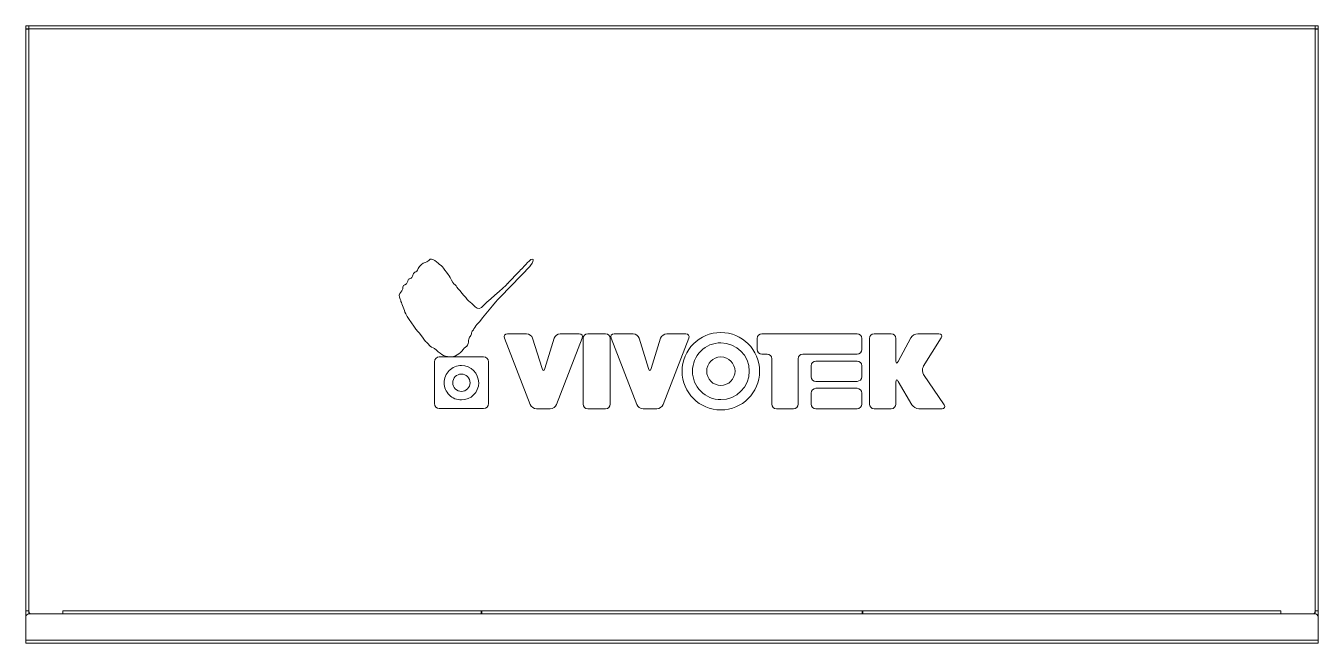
# Model space of a CAD drawing. Header units: millimetres. Extents: x 7106 to 73427, y -466 to 50348.
# Drawn here: x 51091 to 56284, y 45985 to 48466 of the extents above; entities that cross this region are included whole.
import ezdxf

# ---------------------------------------------------------------- set-up
doc = ezdxf.new("R2010")
doc.units = ezdxf.units.MM
doc.layers.add('02', color=1, linetype='Continuous')
doc.layers.add('Cotas', color=1, linetype='Continuous')

# ---------------------------------------------------------------- blocks, each defined once
blk = doc.blocks.new('AW-GEV-264B-370 b')
at = {"layer": '02', "lineweight": 9}
for points in [[(-116.93, 110.64), (-116.4, 110.64), (-116.4, 111.17)], [(116.4, 110.64), (-116.4, 110.64), (-116.4, 110.59), (-116.93, 110.59)], [(-116.93, 5.29), (-116.4, 5.29), (-116.4, 110.59)], [(116.93, 110.64), (116.4, 110.64)], [(116.4, 110.59), (116.93, 110.59)], [(-25.67, 42.68), (-30.31, 54.67)], [(-29.77, 55.46), (-26.32, 55.46)], [(-25.22, 54.65), (-23.52, 49.14)], [(-23.02, 49.14), (-21.32, 54.65)], [(-16.25, 54.67), (-20.88, 42.68)], [(-20.23, 55.46), (-16.79, 55.46)], [(-6.39, 42.68), (-11.03, 54.67)], [(-10.49, 55.46), (-7.04, 55.46)], [(-5.94, 54.65), (-4.24, 49.14)], [(-3.74, 49.14), (-2.05, 54.65)], [(3.04, 54.67), (-1.6, 42.68)], [(-0.95, 55.46), (2.5, 55.46)], [(40.93, 50.42), (43.23, 54.71)], [(44.47, 55.46), (48.29, 55.46)], [(48.7, 54.74), (45.48, 49.5)], [(43.4, 42.62), (40.96, 46.84)], [(45.52, 48.08), (49.24, 42.59)], [(-22.03, 41.89), (-24.52, 41.89)], [(-2.75, 41.89), (-5.24, 41.89)], [(48.87, 41.89), (44.67, 41.89)], [(-110.21, 5.29), (-34.55, 5.29), (34.55, 5.29), (34.55, 4.76)], [(-34.55, 5.29), (-34.55, 4.76)], [(-34.4, 4.76), (-34.4, 5.29)], [(34.39, 4.76), (34.39, 5.29)], [(110.21, 5.29), (34.55, 5.29)], [(-116.93, 0), (116.93, 0)]]:
    blk.add_lwpolyline(points, dxfattribs=at)
blk.add_lwpolyline([(-116.4, 111.17), (-116.93, 111.17), (-116.93, 110.62), (-116.93, 5.29), (-116.93, 4.23), (-116.93, 0), (-116.93, -0.53), (116.93, -0.53), (116.93, 0), (116.93, 4.23), (116.93, 5.29), (116.93, 110.62), (116.93, 111.17), (116.4, 111.17)], close=True, dxfattribs=at)
blk.add_lwpolyline([(-116.4, 111.17), (-116.93, 111.17), (-116.93, 110.62), (-116.93, 5.29), (-116.93, 4.23), (-116.93, 0), (-116.93, -0.53), (116.93, -0.53), (116.93, 0), (116.93, 4.23), (116.93, 5.29), (116.93, 110.62), (116.93, 111.17), (116.4, 111.17)], close=True, dxfattribs=at)
for points in [[(116.4, 111.17), (116.4, 110.64), (116.4, 110.59), (116.4, 5.29, -0.41437), (115.88, 4.76), (110.21, 4.76), (110.21, 5.29)], [(-16.1, 54.61, -0.413516), (-15.25, 55.46), (-12.03, 55.46, -0.413793), (-11.18, 54.61), (-11.18, 42.74, -0.4129), (-12.03, 41.89), (-15.25, 41.89, -0.412623), (-16.1, 42.74), (-16.1, 54.61)], [(34.34, 54.61, 0.412562), (33.5, 55.46), (16.26, 55.46, 0.413793), (15.42, 54.61), (15.42, 52.62, 0.4129), (16.26, 51.78), (17.22, 51.78, -0.412623), (18.06, 50.93), (18.06, 42.73, 0.412285), (18.91, 41.88), (21.98, 41.88, 0.41324), (22.83, 42.73), (22.83, 50.93, -0.411668), (23.67, 51.78), (33.5, 51.78, 0.411668), (34.34, 52.62), (34.34, 54.61)], [(40.53, 46.72), (40.53, 42.74, -0.412284), (39.69, 41.89), (36.58, 41.89, -0.412623), (35.74, 42.74), (35.74, 54.61, -0.413516), (36.58, 55.46), (39.69, 55.46, -0.413177), (40.53, 54.61), (40.53, 50.52)], [(-43, 42.82, 0.412355), (-42.11, 41.92), (-34.1, 41.92, 0.411776), (-33.21, 42.82), (-33.21, 50.37, 0.411197), (-34.1, 51.27), (-42.11, 51.27, 0.411776), (-43, 50.37), (-43, 42.82)], [(34.34, 47.68, -0.411946), (33.5, 46.84), (26.04, 46.84, -0.412562), (25.19, 47.68), (25.19, 49.68, -0.4129), (26.04, 50.52), (33.5, 50.52, -0.412285), (34.34, 49.68), (34.34, 47.68)], [(34.34, 42.74, -0.411668), (33.5, 41.89), (26.04, 41.89, -0.412284), (25.19, 42.74), (25.19, 44.73, -0.4129), (26.04, 45.58), (33.5, 45.58, -0.412285), (34.34, 44.73), (34.34, 42.74)], [(-116.93, 4.23, -0.413386), (-116.35, 4.76), (-116.35, 5.06)], [(116.35, 5.06), (116.4, 4.76), (34.39, 4.76), (-34.4, 4.76), (-116.4, 4.76), (-116.4, 5.29, 0.41437), (-115.87, 4.76), (-110.21, 4.76), (-110.21, 5.29)], [(116.93, 4.23, 0.413386), (116.4, 4.76), (116.4, 5.29), (116.93, 5.29)]]:
    blk.add_lwpolyline(points, format="xyb", dxfattribs=at)
for points in [[(13.99, 48.68, 0.413943), (8.84, 53.81, 0.414986), (3.71, 48.68, 0.415189), (8.84, 43.54, 0.414146)], [(-34.98, 46.59, 0.413201), (-38.11, 49.71, 0.415516), (-41.22, 46.59, 0.415794), (-38.11, 43.47, 0.413477)], [(8.84, 51.25, 0.413054), (6.28, 48.68, 0.414248), (8.84, 46.11, 0.414322), (11.41, 48.68, 0.413137)], [(-38.11, 48.15, 0.4134), (-39.67, 46.59, 0.414659), (-38.11, 45.03, 0.41492), (-36.55, 46.59, 0.413667)]]:
    blk.add_lwpolyline(points, format="xyb", close=True, dxfattribs=at)
blk.add_circle((8.84, 48.67), 7.01, dxfattribs=at)
blk.add_arc((-113.17, 145.71), 116.4, 315.7713, 317.1539, dxfattribs=at)
for points in [[(-45.36, 68.01), (-45.86, 67.55), (-46.05, 66.93), (-46.18, 66.8)], [(-44.03, 68.72), (-44.43, 68.27), (-44.91, 68.42), (-45.36, 68.01)], [(-42.94, 68.72), (-43.41, 68.98), (-43.65, 69.13), (-44.03, 68.72)], [(-41.77, 67.78), (-42.18, 68.05), (-42.47, 68.45), (-42.94, 68.72)], [(-26.18, 68.28), (-26.8, 67.57), (-27.19, 67.25), (-27.83, 66.56)], [(-25.61, 67.79), (-24.67, 68.98), (-25.13, 69.45), (-26.18, 68.28)], [(-46.95, 65.89), (-47.2, 65.03), (-47.67, 65.81), (-47.82, 64.95)], [(-46.18, 66.8), (-46.41, 66.56), (-46.69, 66.75), (-46.95, 65.89)], [(-40.83, 66.57), (-41.3, 67.21), (-41.36, 67.51), (-41.77, 67.78)], [(-39.89, 65.16), (-40.23, 65.91), (-40.36, 65.93), (-40.83, 66.57)], [(-31.29, 61.89), (-30.97, 62.2), (-26.07, 67.22), (-25.61, 67.79)], [(-48.69, 63.9), (-48.67, 63.41), (-48.99, 63.04), (-49.27, 62.72)], [(-47.82, 64.95), (-47.97, 64.09), (-48.72, 64.41), (-48.69, 63.9)], [(-39.07, 64.1), (-39.35, 64.43), (-39.54, 64.41), (-39.89, 65.16)], [(-36.83, 61.44), (-37.28, 61.87), (-38.79, 63.78), (-39.07, 64.1)], [(-29.76, 64.52), (-30.33, 63.92), (-33.69, 61.01), (-34.46, 60.22)], [(-49.27, 62.72), (-49.55, 62.4), (-49.16, 61.68), (-49.1, 61.49)], [(-49.1, 61.49), (-48.98, 61.11), (-48.58, 60.12), (-48.34, 59.39)], [(-35.63, 60.3), (-36.11, 60.88), (-36.38, 61), (-36.83, 61.44)], [(-35.18, 57.24), (-34.4, 58.18), (-31.61, 61.58), (-31.29, 61.89)], [(-48.34, 59.39), (-48.09, 58.66), (-46.28, 56.15), (-45.71, 55.57)], [(-34.46, 60.22), (-34.46, 60.22), (-35.16, 59.75), (-35.63, 60.3)], [(-36.24, 55.77), (-36.15, 55.95), (-35.94, 56.15), (-35.86, 56.33)], [(-35.86, 56.33), (-35.7, 56.67), (-35.26, 57.14), (-35.18, 57.24)], [(-45.71, 55.57), (-45.12, 54.96), (-45.15, 54.66), (-44.61, 54.06)], [(-44.61, 54.06), (-44.44, 53.89), (-44.09, 53.64), (-43.95, 53.36)], [(-36.98, 53.42), (-36.8, 53.74), (-36.85, 54.19), (-36.78, 54.45)], [(-36.78, 54.45), (-36.7, 54.71), (-36.55, 54.93), (-36.39, 55.15)], [(-36.39, 55.15), (-36.28, 55.3), (-36.34, 55.6), (-36.24, 55.77)], [(-30.31, 54.67), (-30.48, 55.1), (-30.24, 55.46), (-29.77, 55.46)], [(-26.32, 55.46), (-25.85, 55.46), (-25.36, 55.09), (-25.22, 54.65)], [(-21.32, 54.65), (-21.19, 55.09), (-20.69, 55.46), (-20.23, 55.46)], [(-16.79, 55.46), (-16.32, 55.46), (-16.08, 55.1), (-16.25, 54.67)], [(-11.03, 54.67), (-11.2, 55.1), (-10.95, 55.46), (-10.49, 55.46)], [(-7.03, 55.46), (-6.57, 55.46), (-6.08, 55.09), (-5.94, 54.65)], [(-2.05, 54.65), (-1.91, 55.09), (-1.42, 55.46), (-0.95, 55.46)], [(2.5, 55.46), (2.96, 55.46), (3.21, 55.1), (3.04, 54.67)], [(43.23, 54.71), (43.45, 55.12), (44.01, 55.46), (44.47, 55.46)], [(48.29, 55.46), (48.76, 55.46), (48.94, 55.13), (48.7, 54.74)], [(-43.95, 53.36), (-43.82, 53.1), (-43.22, 53), (-43, 52.79)], [(-43, 52.79), (-42.02, 51.86), (-41.28, 51.35), (-40.29, 51.28)], [(-40.29, 51.28), (-39.19, 51.19), (-38.37, 51.82), (-37.8, 52.6)], [(-37.8, 52.6), (-37.56, 52.93), (-37.15, 53.11), (-36.98, 53.42)], [(-23.52, 49.14), (-23.38, 48.69), (-23.16, 48.7), (-23.02, 49.14)], [(-4.24, 49.14), (-4.11, 48.7), (-3.88, 48.7), (-3.74, 49.14)], [(40.53, 50.52), (40.53, 50.05), (40.71, 50.01), (40.93, 50.42)], [(45.49, 49.5), (45.24, 49.1), (45.26, 48.46), (45.52, 48.08)], [(40.96, 46.84), (40.72, 47.24), (40.53, 47.19), (40.53, 46.72)], [(-24.52, 41.89), (-24.98, 41.89), (-25.5, 42.24), (-25.67, 42.68)], [(-20.88, 42.68), (-21.05, 42.25), (-21.57, 41.89), (-22.03, 41.89)], [(-5.24, 41.89), (-5.7, 41.89), (-6.22, 42.24), (-6.39, 42.68)], [(-1.6, 42.68), (-1.77, 42.25), (-2.28, 41.89), (-2.75, 41.89)], [(44.66, 41.89), (44.2, 41.89), (43.63, 42.22), (43.4, 42.62)], [(49.24, 42.59), (49.5, 42.21), (49.33, 41.89), (48.87, 41.89)]]:
    blk.add_open_spline(points, degree=3, dxfattribs=at)

msp = doc.modelspace()

# ---------------------------------------------------------------- block references
at = {"layer": 'Cotas', "xscale": 22.20531033583184, "yscale": 22.20531033583184, "zscale": 22.20531033583184}
msp.add_blockref('AW-GEV-264B-370 b', (53687.2, 45997), dxfattribs=at)

doc.saveas('drawing.dxf')
